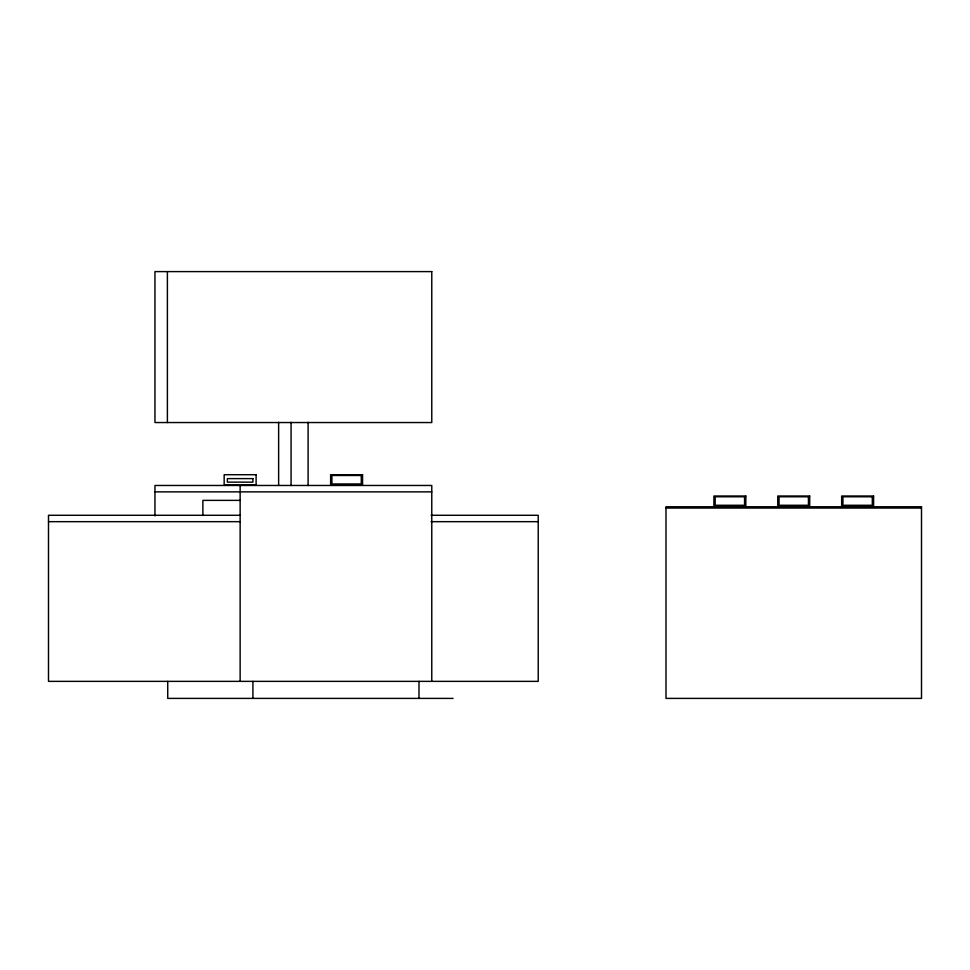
<?xml version="1.0" encoding="UTF-8"?>
<svg xmlns="http://www.w3.org/2000/svg" width="970" height="970" viewBox="0 0 970 970"><rect width="100%" height="100%" fill="white"/><g stroke="black" fill="none" stroke-linecap="round" stroke-linejoin="round"><path stroke-width="1.45" d="M154.957 491.863L431.771 491.863M240.305 500.374L202.875 500.374L202.875 515.506M665.99 508.05L921.5 508.05M240.136 515.288L48.5 515.288L48.5 681.364L538.229 681.364L538.229 515.288L431.092 515.288M48.5 521.666L240.136 521.666M431.092 521.666L538.229 521.666M453.063 698.4L167.737 698.4L167.737 681.364M431.771 681.364L431.771 485.473L154.957 485.473L154.957 515.931M418.991 681.364L418.991 698.4M308.096 422.289L308.096 485.473M291.073 422.289L291.073 485.473M278.632 422.289L278.632 485.473M252.915 681.364L252.915 698.4M240.136 485.473L240.136 681.364M167.398 271.6L167.398 422.544M431.771 271.6L154.957 271.6L154.957 422.544L431.771 422.544L431.771 271.6M256.104 474.718L224.167 474.718L224.167 484.83L256.104 484.83L256.104 474.718M362.562 474.718L330.625 474.718L330.625 484.83L362.562 484.83L362.562 474.718M361.289 475.482L331.91 475.482L331.91 483.969L361.289 483.969L361.289 475.482M252.915 478.61L227.356 478.61L227.356 482.151L252.915 482.151L252.915 478.61M745.833 496.009L713.896 496.009L713.896 506.122L745.833 506.122L745.833 496.009M809.707 496.009L777.77 496.009L777.77 506.122L809.707 506.122L809.707 496.009M873.594 496.009L841.657 496.009L841.657 506.122L873.594 506.122L873.594 496.009M744.56 496.773L715.169 496.773L715.169 505.273L744.56 505.273L744.56 496.773M808.434 496.773L779.055 496.773L779.055 505.273L808.434 505.273L808.434 496.773M872.309 496.773L842.93 496.773L842.93 505.273L872.309 505.273L872.309 496.773M921.5 506.764L665.99 506.764L665.99 698.4L921.5 698.4L921.5 506.764"/></g></svg>
